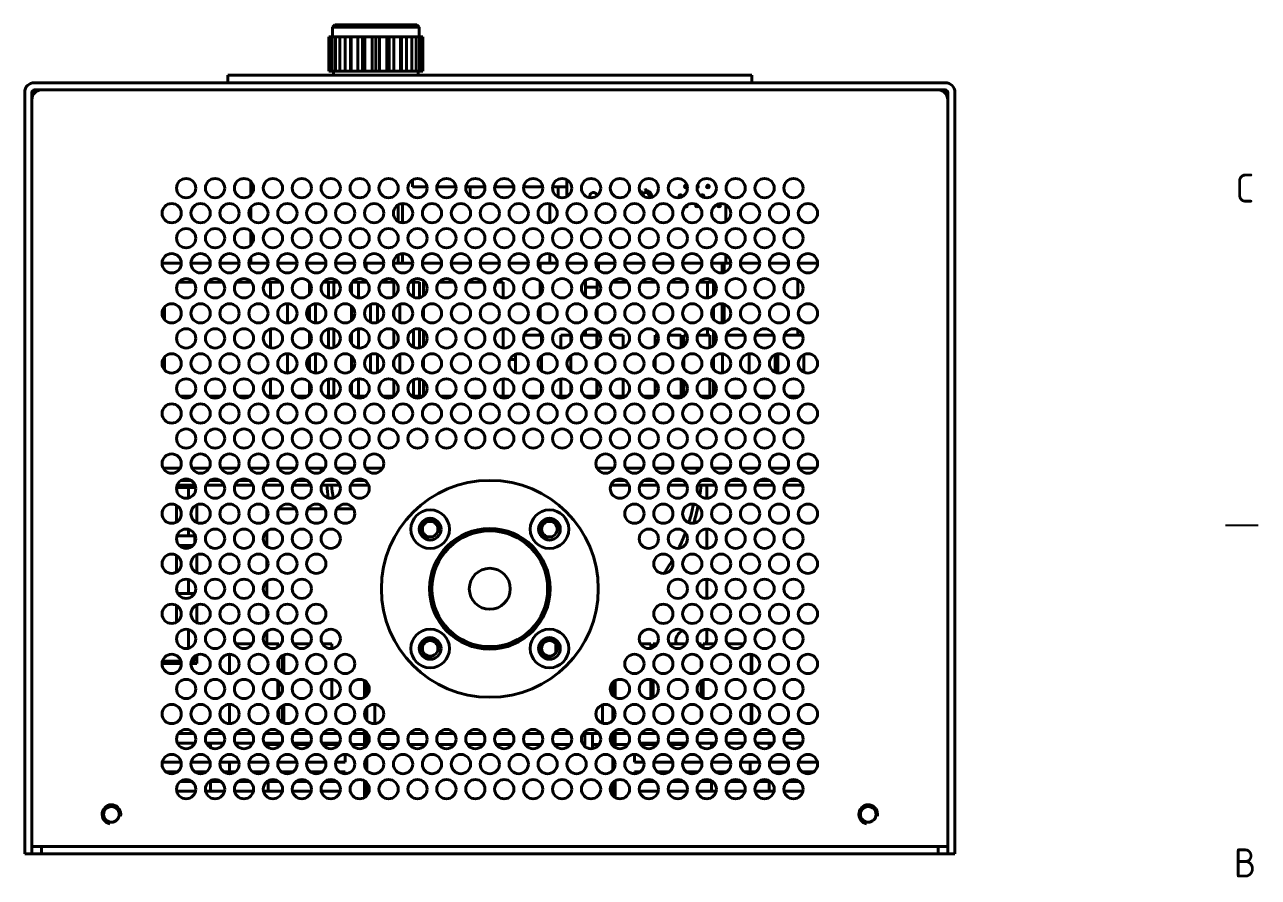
# Model space of a CAD drawing. Header units: millimetres. Extents: x 0 to 1188, y 0 to 840.
# Drawn here: x 918.9 to 1174.8, y 206.9 to 383.9 of the extents above; entities that cross this region are included whole.
import ezdxf

# ---------------------------------------------------------------- set-up
doc = ezdxf.new("R2010")
doc.units = ezdxf.units.MM
doc.header["$LTSCALE"] = 2
doc.layers.get('0').update_dxf_attribs({"color": 3, "lineweight": 25})
for name, color, linetype, lineweight in [('가시적인 것(ISO)', 3, 'Continuous', 40), ('가시적인 좁은 것(ISO)', 3, 'Continuous', 35), ('경계(ISO)', 7, 'Continuous', 25)]:
    doc.layers.add(name, color=color, linetype=linetype, lineweight=lineweight)
doc.styles.add('문자 텍스트_PSTEK_POSCO', font='isocp.shx')

# ---------------------------------------------------------------- blocks, each defined once
blk = doc.blocks.new('경계 Default Border')
at = {"layer": '경계(ISO)'}
blk.add_line((584, 140), (587.4, 140), dxfattribs=at)
at = {"layer": '경계(ISO)', "color": 2, "char_height": 3, "attachment_point": 7, "style": '문자 텍스트_PSTEK_POSCO'}
for s, insert in [('C', (585.04, 173.47)), ('B', (584.88, 103.47))]:
    blk.add_mtext(s, dxfattribs=dict(at, insert=insert))

msp = doc.modelspace()

# ---------------------------------------------------------------- linework, layer by layer
at = {"layer": '가시적인 것(ISO)'}
for p, q in [((981.949, 381.356), (981.949, 374.206)), ((981.949, 381.356), (982.189, 381.356)), ((982.189, 381.356), (982.665, 381.356)), ((982.189, 374.206), (982.189, 381.356)), ((982.665, 381.356), (982.665, 374.206)), ((982.665, 381.356), (983.362, 381.356)), ((983.218, 383.856), (982.718, 383.356)), ((982.718, 383.356), (982.718, 381.356)), ((1000.718, 383.356), (982.718, 383.356)), ((983.218, 383.856), (1000.218, 383.856)), ((983.362, 381.356), (984.267, 381.356)), ((983.362, 374.206), (983.362, 381.356)), ((984.267, 381.356), (984.267, 374.206)), ((984.267, 381.356), (985.353, 381.356)), ((985.353, 381.356), (986.428, 381.356)), ((985.353, 374.206), (985.353, 381.356)), ((986.428, 381.356), (986.428, 374.206)), ((986.428, 381.356), (986.598, 381.356)), ((986.598, 381.356), (986.598, 374.206)), ((986.598, 381.356), (987.967, 381.356)), ((987.967, 381.356), (988.937, 381.356)), ((987.967, 374.206), (987.967, 381.356)), ((988.937, 381.356), (988.937, 374.206)), ((988.937, 381.356), (989.431, 381.356)), ((989.431, 381.356), (989.431, 374.206)), ((989.431, 381.356), (990.949, 381.356)), ((990.949, 381.356), (991.718, 381.356)), ((990.949, 374.206), (990.949, 381.356)), ((991.718, 381.356), (991.718, 374.206)), ((991.718, 381.356), (992.488, 381.356)), ((992.488, 381.356), (992.488, 374.206)), ((992.488, 381.356), (994.005, 381.356)), ((994.005, 381.356), (994.499, 381.356)), ((994.005, 374.206), (994.005, 381.356)), ((994.499, 381.356), (994.499, 374.206)), ((994.499, 381.356), (995.469, 381.356)), ((995.469, 381.356), (995.469, 374.206)), ((995.469, 381.356), (996.838, 381.356)), ((996.838, 381.356), (997.008, 381.356)), ((996.838, 374.206), (996.838, 381.356)), ((997.008, 381.356), (997.008, 374.206)), ((997.008, 381.356), (998.083, 381.356)), ((998.083, 381.356), (998.083, 374.206)), ((998.083, 381.356), (999.17, 381.356)), ((999.17, 374.206), (999.17, 381.356)), ((999.17, 381.356), (1000.075, 381.356)), ((1000.075, 381.356), (1000.075, 374.206)), ((1000.075, 381.356), (1000.772, 381.356)), ((1000.218, 383.856), (1000.718, 383.356)), ((1000.718, 383.356), (1000.718, 381.356)), ((1000.772, 374.206), (1000.772, 381.356)), ((1000.772, 381.356), (1001.248, 381.356)), ((1001.248, 381.356), (1001.248, 374.206)), ((1001.248, 381.356), (1001.488, 381.356)), ((1001.488, 374.206), (1001.488, 381.356)), ((982.189, 374.206), (981.949, 374.206)), ((982.665, 374.206), (982.189, 374.206)), ((983.362, 374.206), (982.665, 374.206)), ((982.918, 373.406), (982.918, 374.206)), ((984.267, 374.206), (983.362, 374.206)), ((985.353, 374.206), (984.267, 374.206)), ((986.428, 374.206), (985.353, 374.206)), ((986.598, 374.206), (986.428, 374.206)), ((987.967, 374.206), (986.598, 374.206)), ((988.937, 374.206), (987.967, 374.206)), ((989.431, 374.206), (988.937, 374.206)), ((990.949, 374.206), (989.431, 374.206)), ((991.718, 374.206), (990.949, 374.206)), ((992.488, 374.206), (991.718, 374.206)), ((994.005, 374.206), (992.488, 374.206)), ((994.499, 374.206), (994.005, 374.206)), ((995.469, 374.206), (994.499, 374.206)), ((996.838, 374.206), (995.469, 374.206)), ((997.008, 374.206), (996.838, 374.206)), ((998.083, 374.206), (997.008, 374.206)), ((999.17, 374.206), (998.083, 374.206)), ((1000.075, 374.206), (999.17, 374.206)), ((1000.772, 374.206), (1000.075, 374.206)), ((1000.518, 373.406), (1000.518, 374.206)), ((1001.248, 374.206), (1000.772, 374.206)), ((1001.488, 374.206), (1001.248, 374.206)), ((920.863, 371.806), (1109.863, 371.806)), ((961.013, 373.406), (1069.713, 373.406)), ((961.013, 371.806), (961.013, 373.406)), ((1069.713, 371.806), (1069.713, 373.406)), ((918.863, 369.806), (918.863, 213.806)), ((920.363, 213.806), (920.363, 369.806)), ((920.363, 368.806), (920.427, 368.806)), ((920.363, 368.706), (920.404, 368.706)), ((1109.863, 370.306), (920.863, 370.306)), ((1108.363, 370.306), (922.363, 370.306)), ((1110.3, 368.806), (1110.363, 368.806)), ((1110.323, 368.706), (1110.363, 368.706)), ((1110.363, 213.806), (1110.363, 369.806)), ((1111.863, 213.806), (1111.863, 369.806)), ((920.363, 368.306), (920.363, 213.306)), ((1110.363, 213.306), (1110.363, 368.306)), ((965.752, 348.502), (965.752, 351.381)), ((999.35, 351.666), (999.35, 350.206)), ((1031.349, 351.682), (1031.349, 350.206)), ((996.323, 349.54), (996.323, 350.343)), ((1002.346, 350.206), (999.35, 350.206)), ((1008.346, 350.206), (1004.381, 350.206)), ((1014.346, 350.206), (1010.381, 350.206)), ((1011.315, 350.206), (1011.315, 348.238)), ((1020.346, 350.206), (1016.381, 350.206)), ((1026.346, 350.206), (1022.381, 350.206)), ((1031.349, 350.206), (1028.381, 350.206)), ((1029.515, 350.206), (1029.515, 348.131)), ((1031.314, 350.206), (1031.314, 348.182)), ((1047.342, 348.222), (1046.894, 348.998)), ((1048.647, 347.962), (1047.799, 349.429)), ((965.752, 343.561), (965.752, 345.93)), ((996.323, 343.038), (996.323, 346.453)), ((997.252, 342.749), (997.252, 346.742)), ((1027.823, 342.799), (1027.823, 346.692)), ((1064.328, 342.994), (1064.328, 346.498)), ((965.752, 338.11), (965.752, 340.989)), ((996.323, 339.148), (996.323, 339.951)), ((965.752, 334.406), (965.752, 335.538)), ((996.323, 334.406), (996.323, 336.061)), ((997.252, 334.406), (997.252, 336.35)), ((1027.823, 334.406), (1027.823, 336.3)), ((1064.328, 334.406), (1064.328, 336.106)), ((947.364, 334.406), (951.363, 334.406)), ((953.364, 334.406), (957.363, 334.406)), ((959.364, 334.406), (963.363, 334.406)), ((965.364, 334.406), (969.363, 334.406)), ((971.364, 334.406), (975.363, 334.406)), ((977.364, 334.406), (981.363, 334.406)), ((983.364, 334.406), (987.363, 334.406)), ((989.364, 334.406), (989.693, 334.406)), ((989.693, 334.406), (993.363, 334.406)), ((989.693, 333.254), (989.693, 334.406)), ((995.364, 334.406), (999.363, 334.406)), ((1001.364, 334.406), (1005.363, 334.406)), ((1007.364, 334.406), (1011.363, 334.406)), ((1013.364, 334.406), (1017.363, 334.406)), ((1019.364, 334.406), (1023.363, 334.406)), ((1025.364, 334.406), (1025.83, 334.406)), ((1025.83, 334.406), (1029.363, 334.406)), ((1025.83, 333.07), (1025.83, 334.406)), ((1031.364, 334.406), (1035.247, 334.406)), ((1035.247, 334.406), (1035.363, 334.406)), ((1035.247, 333.68), (1035.247, 334.406)), ((1037.364, 334.406), (1037.913, 334.406)), ((1037.913, 334.406), (1041.363, 334.406)), ((1037.913, 332.976), (1037.913, 334.406)), ((1043.364, 334.406), (1047.363, 334.406)), ((1049.364, 334.406), (1053.363, 334.406)), ((1055.364, 334.406), (1059.363, 334.406)), ((1061.364, 334.406), (1063.567, 334.406)), ((1063.567, 332.364), (1063.567, 334.406)), ((1063.567, 334.406), (1063.968, 334.406)), ((1063.968, 334.406), (1065.363, 334.406)), ((1063.968, 332.447), (1063.968, 334.406)), ((1067.364, 334.406), (1071.363, 334.406)), ((1073.364, 334.406), (1077.363, 334.406)), ((1079.364, 334.406), (1083.363, 334.406)), ((950.801, 330.406), (953.926, 330.406)), ((956.801, 330.406), (959.926, 330.406)), ((962.801, 330.406), (965.926, 330.406)), ((968.801, 330.406), (969.863, 330.406)), ((969.863, 330.406), (971.926, 330.406)), ((969.863, 327.221), (969.863, 330.406)), ((977.933, 327.919), (977.933, 330.397)), ((980.801, 330.406), (981.87, 330.406)), ((981.87, 330.406), (983.013, 330.406)), ((981.87, 327.219), (981.87, 330.406)), ((983.013, 330.406), (983.926, 330.406)), ((983.013, 327.266), (983.013, 330.406)), ((986.696, 328.053), (986.696, 330.263)), ((986.801, 330.406), (988.093, 330.406)), ((988.093, 330.406), (989.926, 330.406)), ((988.093, 327.176), (988.093, 330.406)), ((989.693, 330.406), (989.693, 330.652)), ((992.801, 330.406), (995.459, 330.406)), ((993.83, 330.406), (993.83, 331.085)), ((995.459, 330.406), (995.926, 330.406)), ((995.459, 327.485), (995.459, 330.406)), ((998.801, 330.406), (999.523, 330.406)), ((999.523, 330.406), (1000.793, 330.406)), ((999.523, 327.343), (999.523, 330.406)), ((1000.793, 327.204), (1000.793, 330.406)), ((1001.926, 330.406), (1001.608, 330.406)), ((1001.608, 327.592), (1001.608, 330.406)), ((1007.926, 330.406), (1004.801, 330.406)), ((1013.926, 330.406), (1010.801, 330.406)), ((1018.118, 330.406), (1016.801, 330.406)), ((1018.118, 327.173), (1018.118, 330.406)), ((1025.83, 327.797), (1025.83, 330.518)), ((1035.247, 327.498), (1035.247, 330.817)), ((1037.638, 327.617), (1037.638, 330.406)), ((1037.638, 330.406), (1037.926, 330.406)), ((1037.913, 330.406), (1037.913, 330.421)), ((1040.801, 330.406), (1043.926, 330.406)), ((1046.801, 330.406), (1049.926, 330.406)), ((1052.801, 330.406), (1055.926, 330.406)), ((1058.801, 330.406), (1060.498, 330.406)), ((1060.498, 330.406), (1061.768, 330.406)), ((1060.498, 327.162), (1060.498, 330.406)), ((1061.768, 327.734), (1061.768, 330.406)), ((1079.247, 327.363), (1079.247, 330.952)), ((1035.247, 329.406), (1037.638, 329.406)), ((947.865, 322.637), (947.865, 325.287)), ((973.363, 321.962), (973.363, 325.962)), ((977.933, 322.563), (977.933, 325.36)), ((979.203, 321.968), (979.203, 325.955)), ((986.696, 322.471), (986.696, 325.453)), ((990.633, 322.1), (990.633, 325.824)), ((992.03, 322.076), (992.03, 325.847)), ((996.729, 322.065), (996.729, 325.858)), ((1025.83, 322.678), (1025.83, 325.245)), ((1061.768, 322.755), (1061.768, 325.168)), ((1063.567, 321.972), (1063.567, 325.951)), ((1063.968, 322.055), (1063.968, 325.868)), ((995.459, 323.349), (995.459, 324.574)), ((1001.608, 323.002), (1001.608, 324.921)), ((1035.247, 323.288), (1035.247, 324.635)), ((1037.638, 322.949), (1037.638, 324.974)), ((969.863, 316.829), (969.863, 320.702)), ((977.933, 317.527), (977.933, 320.005)), ((981.87, 316.827), (981.87, 320.704)), ((983.013, 316.874), (983.013, 320.657)), ((988.093, 316.784), (988.093, 320.747)), ((995.459, 317.093), (995.459, 320.439)), ((999.523, 316.951), (999.523, 320.581)), ((1000.793, 316.812), (1000.793, 320.719)), ((1001.608, 317.2), (1001.608, 320.331)), ((1018.118, 316.781), (1018.118, 320.751)), ((1025.83, 319.406), (1025.83, 320.126)), ((1035.247, 319.406), (1035.247, 320.425)), ((1037.638, 319.406), (1037.638, 320.306)), ((1060.498, 319.406), (1060.498, 320.761)), ((1061.768, 317.342), (1061.768, 320.189)), ((1079.247, 319.406), (1079.247, 320.56)), ((986.696, 317.661), (986.696, 319.871)), ((1022.469, 319.406), (1026.09, 319.406)), ((1026.09, 317.756), (1026.09, 319.406)), ((1030.124, 319.406), (1032.137, 319.406)), ((1030.124, 316.78), (1030.124, 319.406)), ((1032.137, 319.406), (1032.258, 319.406)), ((1032.137, 317.841), (1032.137, 319.406)), ((1034.469, 319.406), (1037.532, 319.406)), ((1037.532, 319.406), (1037.637, 319.406)), ((1037.532, 317.143), (1037.532, 319.406)), ((1037.637, 319.406), (1038.258, 319.406)), ((1037.637, 317.224), (1037.637, 319.406)), ((1040.469, 319.406), (1043.032, 319.406)), ((1043.032, 316.881), (1043.032, 319.406)), ((1049.637, 319.406), (1050.258, 319.406)), ((1049.637, 317.224), (1049.637, 319.406)), ((1052.469, 319.406), (1055.032, 319.406)), ((1055.032, 316.881), (1055.032, 319.406)), ((1055.637, 319.406), (1056.258, 319.406)), ((1055.637, 317.224), (1055.637, 319.406)), ((1058.469, 319.406), (1061.032, 319.406)), ((1061.032, 316.881), (1061.032, 319.406)), ((1061.768, 319.406), (1062.258, 319.406)), ((1064.469, 319.406), (1068.258, 319.406)), ((1070.469, 319.406), (1074.258, 319.406)), ((1076.469, 319.406), (1080.258, 319.406)), ((947.865, 312.245), (947.865, 314.895)), ((973.363, 311.57), (973.363, 315.57)), ((977.933, 312.171), (977.933, 314.968)), ((979.203, 311.576), (979.203, 315.563)), ((986.696, 312.079), (986.696, 315.061)), ((990.633, 311.708), (990.633, 315.432)), ((992.03, 311.684), (992.03, 315.455)), ((996.729, 311.673), (996.729, 315.466)), ((1020.695, 311.685), (1020.695, 315.454)), ((1026.09, 312.028), (1026.09, 315.112)), ((1032.137, 311.99), (1032.137, 315.149)), ((1063.643, 311.589), (1063.643, 315.55)), ((1069.137, 311.582), (1069.137, 315.557)), ((1074.532, 311.751), (1074.532, 315.389)), ((1075.137, 311.582), (1075.137, 315.557)), ((1080.532, 311.751), (1080.532, 315.389)), ((995.459, 312.957), (995.459, 314.182)), ((1001.547, 314.406), (1001.608, 314.406)), ((1001.608, 312.61), (1001.608, 314.529)), ((1019.547, 314.406), (1020.695, 314.406)), ((1037.532, 312.766), (1037.532, 314.374)), ((1037.637, 312.56), (1037.637, 314.579)), ((1049.637, 312.56), (1049.637, 314.579)), ((1055.637, 312.56), (1055.637, 314.579)), ((1061.768, 312.363), (1061.768, 314.776)), ((969.863, 306.806), (969.863, 310.31)), ((981.87, 306.806), (981.87, 310.312)), ((983.013, 306.806), (983.013, 310.265)), ((988.093, 306.806), (988.093, 310.355)), ((995.459, 306.806), (995.459, 310.047)), ((999.523, 306.806), (999.523, 310.189)), ((1000.793, 306.806), (1000.793, 310.327)), ((1001.608, 306.808), (1001.608, 309.939)), ((1018.118, 306.806), (1018.118, 310.359)), ((1030.124, 306.806), (1030.124, 310.359)), ((1037.532, 306.806), (1037.532, 309.997)), ((1037.637, 306.832), (1037.637, 309.916)), ((1043.032, 306.806), (1043.032, 310.258)), ((1049.637, 306.832), (1049.637, 309.916)), ((1055.032, 306.806), (1055.032, 310.258)), ((1055.637, 306.832), (1055.637, 309.916)), ((1061.032, 306.806), (1061.032, 310.258)), ((1061.768, 306.95), (1061.768, 309.797)), ((977.933, 307.135), (977.933, 309.613)), ((986.696, 307.269), (986.696, 309.479)), ((1026.09, 307.364), (1026.09, 309.383)), ((1032.137, 307.449), (1032.137, 309.298)), ((951.122, 306.806), (953.605, 306.806)), ((957.122, 306.806), (959.605, 306.806)), ((963.122, 306.806), (965.605, 306.806)), ((969.122, 306.806), (971.605, 306.806)), ((975.122, 306.806), (977.605, 306.806)), ((981.122, 306.806), (983.605, 306.806)), ((987.122, 306.806), (989.605, 306.806)), ((993.122, 306.806), (995.605, 306.806)), ((999.122, 306.806), (1001.605, 306.806)), ((1005.122, 306.806), (1007.605, 306.806)), ((1011.122, 306.806), (1013.605, 306.806)), ((1017.122, 306.806), (1019.605, 306.806)), ((1023.122, 306.806), (1025.605, 306.806)), ((1029.122, 306.806), (1031.605, 306.806)), ((1035.122, 306.806), (1037.605, 306.806)), ((1041.122, 306.806), (1043.605, 306.806)), ((1047.122, 306.806), (1049.605, 306.806)), ((1053.122, 306.806), (1055.605, 306.806)), ((1059.122, 306.806), (1061.605, 306.806)), ((1065.122, 306.806), (1067.605, 306.806)), ((1071.122, 306.806), (1073.605, 306.806)), ((1077.122, 306.806), (1079.605, 306.806)), ((951.107, 291.806), (947.62, 291.806)), ((957.107, 291.806), (953.62, 291.806)), ((963.107, 291.806), (959.62, 291.806)), ((969.107, 291.806), (965.62, 291.806)), ((975.107, 291.806), (971.62, 291.806)), ((981.107, 291.806), (977.62, 291.806)), ((980.363, 291.806), (980.363, 291.054)), ((987.107, 291.806), (983.62, 291.806)), ((993.107, 291.806), (989.62, 291.806)), ((1041.107, 291.806), (1037.62, 291.806)), ((1047.107, 291.806), (1043.62, 291.806)), ((1053.107, 291.806), (1049.62, 291.806)), ((1059.107, 291.806), (1055.62, 291.806)), ((1065.107, 291.806), (1061.62, 291.806)), ((1071.107, 291.806), (1067.62, 291.806)), ((1077.107, 291.806), (1073.62, 291.806)), ((1083.107, 291.806), (1079.62, 291.806)), ((953.391, 289.306), (951.336, 289.306)), ((959.391, 289.306), (957.336, 289.306)), ((965.391, 289.306), (963.336, 289.306)), ((971.391, 289.306), (969.336, 289.306)), ((977.391, 289.306), (975.336, 289.306)), ((983.391, 289.306), (981.336, 289.306)), ((989.391, 289.306), (987.336, 289.306)), ((1043.391, 289.306), (1041.336, 289.306)), ((1049.391, 289.306), (1047.336, 289.306)), ((1055.391, 289.306), (1053.336, 289.306)), ((1061.391, 289.306), (1059.336, 289.306)), ((1060.363, 289.306), (1060.363, 289.59)), ((1067.391, 289.306), (1065.336, 289.306)), ((1073.391, 289.306), (1071.336, 289.306)), ((1079.391, 289.306), (1077.336, 289.306)), ((950.375, 287.806), (954.163, 287.806)), ((950.496, 288.306), (954.231, 288.306)), ((952.863, 285.653), (952.863, 287.806)), ((954.163, 287.806), (954.163, 288.306)), ((956.496, 288.306), (960.231, 288.306)), ((962.496, 288.306), (966.231, 288.306)), ((968.496, 288.306), (972.231, 288.306)), ((974.496, 288.306), (978.231, 288.306)), ((980.496, 288.306), (984.231, 288.306)), ((986.496, 288.306), (990.231, 288.306)), ((1040.496, 288.306), (1044.231, 288.306)), ((1046.496, 288.306), (1050.231, 288.306)), ((1052.496, 288.306), (1056.231, 288.306)), ((1058.496, 288.306), (1062.231, 288.306)), ((1060.363, 285.59), (1060.363, 288.306)), ((1064.496, 288.306), (1068.231, 288.306)), ((1070.496, 288.306), (1074.231, 288.306)), ((1076.496, 288.306), (1080.231, 288.306)), ((950.363, 284.126), (950.363, 280.662)), ((954.613, 284.248), (954.613, 280.54)), ((980.363, 284.126), (980.363, 283.406)), ((969.114, 281.426), (969.114, 283.361)), ((971.638, 283.406), (975.089, 283.406)), ((977.638, 283.406), (981.089, 283.406)), ((983.638, 283.406), (987.089, 283.406)), ((952.863, 277.806), (952.863, 279.134)), ((1060.363, 275.198), (1060.363, 279.198)), ((950.458, 277.806), (954.163, 277.806)), ((954.163, 276.326), (954.163, 277.806)), ((969.114, 275.636), (969.114, 278.759)), ((950.927, 275.806), (953.8, 275.806)), ((952.863, 275.261), (952.863, 275.806)), ((954.613, 273.856), (954.613, 270.148)), ((950.363, 273.734), (950.363, 270.27)), ((969.114, 271.034), (969.114, 272.969)), ((952.863, 265.806), (952.863, 268.742)), ((1060.363, 264.806), (1060.363, 268.806)), ((969.114, 265.244), (969.114, 268.367)), ((950.631, 265.806), (954.095, 265.806)), ((950.363, 263.342), (950.363, 259.878)), ((954.613, 263.464), (954.613, 259.756)), ((969.114, 260.642), (969.114, 262.577)), ((952.863, 254.477), (952.863, 258.35)), ((969.114, 255.406), (969.114, 257.975)), ((1060.363, 256.056), (1060.363, 258.414)), ((962.636, 255.406), (966.091, 255.406)), ((968.636, 255.406), (971.363, 255.406)), ((971.363, 254.682), (971.363, 255.406)), ((971.363, 255.406), (971.613, 255.406)), ((971.613, 254.852), (971.613, 255.406)), ((974.636, 255.406), (978.091, 255.406)), ((980.636, 255.406), (982.613, 255.406)), ((982.613, 254.429), (982.613, 255.406)), ((1029.04, 253.466), (1029.04, 255.396)), ((1046.636, 255.406), (1048.738, 255.406)), ((1048.738, 254.449), (1048.738, 255.406)), ((1049.238, 254.615), (1049.238, 255.406)), ((1049.238, 255.406), (1050.091, 255.406)), ((1052.636, 255.406), (1056.091, 255.406)), ((1058.636, 255.406), (1059.238, 255.406)), ((1059.238, 254.76), (1059.238, 255.406)), ((1059.613, 254.56), (1059.613, 255.406)), ((1059.613, 255.406), (1062.091, 255.406)), ((1064.636, 255.406), (1068.091, 255.406)), ((951.362, 251.306), (947.365, 251.306)), ((947.452, 251.806), (951.275, 251.806)), ((954.613, 251.306), (953.365, 251.306)), ((953.452, 251.806), (954.163, 251.806)), ((954.163, 251.806), (954.163, 252.818)), ((954.613, 253.072), (954.613, 251.306)), ((961.363, 249.218), (961.363, 253.218)), ((971.613, 250.249), (971.613, 252.186)), ((972.363, 249.486), (972.363, 252.95)), ((972.613, 249.364), (972.613, 253.072)), ((1059.238, 250.522), (1059.238, 251.914)), ((1069.613, 249.233), (1069.613, 253.202)), ((1069.738, 249.253), (1069.738, 253.182)), ((971.363, 244.29), (971.363, 247.754)), ((971.613, 244.46), (971.613, 247.583)), ((982.613, 244.037), (982.613, 248.006)), ((989.363, 247.754), (989.363, 244.29)), ((989.863, 244.699), (989.863, 247.344)), ((1040.863, 244.699), (1040.863, 247.344)), ((1041.363, 244.29), (1041.363, 247.754)), ((1048.738, 244.057), (1048.738, 247.986)), ((1049.238, 244.223), (1049.238, 247.82)), ((1059.238, 244.368), (1059.238, 247.675)), ((1059.613, 244.168), (1059.613, 247.876)), ((961.363, 238.826), (961.363, 242.826)), ((971.613, 239.857), (971.613, 241.794)), ((972.363, 239.094), (972.363, 242.558)), ((972.613, 238.972), (972.613, 242.68)), ((989.863, 239.503), (989.863, 242.148)), ((991.482, 238.829), (991.482, 242.822)), ((1038.738, 238.926), (1038.738, 242.725)), ((1040.863, 239.503), (1040.863, 242.148)), ((1059.238, 240.13), (1059.238, 241.522)), ((1069.613, 238.841), (1069.613, 242.81)), ((1069.738, 238.861), (1069.738, 242.79)), ((953.981, 236.806), (950.746, 236.806)), ((959.981, 236.806), (956.746, 236.806)), ((965.981, 236.806), (962.746, 236.806)), ((971.981, 236.806), (968.746, 236.806)), ((977.981, 236.806), (974.746, 236.806)), ((983.981, 236.806), (980.746, 236.806)), ((989.363, 236.806), (986.746, 236.806)), ((989.363, 237.362), (989.363, 233.898)), ((989.863, 234.307), (989.863, 236.952)), ((989.981, 236.806), (989.863, 236.806)), ((995.981, 236.806), (992.746, 236.806)), ((1001.981, 236.806), (998.746, 236.806)), ((1007.981, 236.806), (1004.746, 236.806)), ((1013.981, 236.806), (1010.746, 236.806)), ((1019.981, 236.806), (1016.746, 236.806)), ((1025.981, 236.806), (1022.746, 236.806)), ((1031.981, 236.806), (1028.746, 236.806)), ((1037.981, 236.806), (1034.746, 236.806)), ((1035.063, 236.806), (1035.063, 234.11)), ((1036.663, 236.806), (1036.663, 233.652)), ((1040.863, 236.806), (1040.746, 236.806)), ((1040.863, 234.307), (1040.863, 236.952)), ((1041.363, 233.898), (1041.363, 237.362)), ((1043.981, 236.806), (1041.363, 236.806)), ((1049.981, 236.806), (1046.746, 236.806)), ((1055.981, 236.806), (1052.746, 236.806)), ((1061.981, 236.806), (1058.746, 236.806)), ((1067.981, 236.806), (1064.746, 236.806)), ((1073.981, 236.806), (1070.746, 236.806)), ((1079.981, 236.806), (1076.746, 236.806)), ((954.186, 234.806), (950.541, 234.806)), ((960.186, 234.806), (956.541, 234.806)), ((957.413, 233.87), (957.413, 234.806)), ((966.186, 234.806), (962.541, 234.806)), ((972.186, 234.806), (968.541, 234.806)), ((969.363, 234.806), (969.363, 233.898)), ((972.018, 234.506), (969.363, 234.506)), ((978.186, 234.806), (974.541, 234.806)), ((978.018, 234.506), (974.709, 234.506)), ((984.186, 234.806), (980.541, 234.806)), ((984.018, 234.506), (980.709, 234.506)), ((989.363, 234.506), (986.709, 234.506)), ((990.018, 234.506), (989.863, 234.506)), ((996.018, 234.506), (992.709, 234.506)), ((1002.018, 234.506), (998.709, 234.506)), ((1008.018, 234.506), (1004.709, 234.506)), ((1014.018, 234.506), (1010.709, 234.506)), ((1020.018, 234.506), (1016.709, 234.506)), ((1026.018, 234.506), (1022.709, 234.506)), ((1032.018, 234.506), (1028.709, 234.506)), ((1035.063, 234.506), (1034.709, 234.506)), ((1038.018, 234.506), (1036.663, 234.506)), ((1040.863, 234.506), (1040.709, 234.506)), ((1044.018, 234.506), (1041.363, 234.506)), ((1050.186, 234.806), (1046.541, 234.806)), ((1050.018, 234.506), (1046.709, 234.506)), ((1056.186, 234.806), (1052.541, 234.806)), ((1056.018, 234.506), (1052.709, 234.506)), ((1062.186, 234.806), (1058.541, 234.806)), ((1059.122, 234.506), (1058.709, 234.506)), ((1059.122, 234.806), (1059.122, 234.506)), ((1061.363, 234.806), (1061.363, 233.898)), ((1068.186, 234.806), (1064.541, 234.806)), ((1074.186, 234.806), (1070.541, 234.806)), ((1073.313, 233.87), (1073.313, 234.806)), ((1080.186, 234.806), (1076.541, 234.806)), ((951.329, 230.806), (947.398, 230.806)), ((957.329, 230.806), (953.398, 230.806)), ((963.329, 230.806), (959.398, 230.806)), ((961.363, 230.806), (961.363, 228.806)), ((969.329, 230.806), (965.398, 230.806)), ((975.329, 230.806), (971.398, 230.806)), ((981.329, 230.806), (977.398, 230.806)), ((985.363, 230.806), (983.398, 230.806)), ((985.363, 230.806), (985.363, 232.434)), ((989.863, 229.111), (989.863, 231.756)), ((1040.863, 229.111), (1040.863, 231.756)), ((1045.363, 230.806), (1045.363, 232.434)), ((1047.329, 230.806), (1045.363, 230.806)), ((1053.329, 230.806), (1049.398, 230.806)), ((1059.329, 230.806), (1055.398, 230.806)), ((1065.329, 230.806), (1061.398, 230.806)), ((1071.329, 230.806), (1067.398, 230.806)), ((1069.363, 230.806), (1069.363, 228.806)), ((1077.329, 230.806), (1073.398, 230.806)), ((1083.329, 230.806), (1079.398, 230.806)), ((948.202, 228.806), (950.525, 228.806)), ((954.202, 228.806), (956.525, 228.806)), ((960.202, 228.806), (962.525, 228.806)), ((966.202, 228.806), (968.525, 228.806)), ((972.202, 228.806), (974.525, 228.806)), ((978.202, 228.806), (980.525, 228.806)), ((984.202, 228.806), (985.363, 228.806)), ((985.363, 228.434), (985.363, 228.806)), ((1045.363, 228.806), (1046.525, 228.806)), ((1045.363, 228.434), (1045.363, 228.806)), ((1050.202, 228.806), (1052.525, 228.806)), ((1056.202, 228.806), (1058.525, 228.806)), ((1062.202, 228.806), (1064.525, 228.806)), ((1068.202, 228.806), (1070.525, 228.806)), ((1074.202, 228.806), (1076.525, 228.806)), ((1080.202, 228.806), (1082.525, 228.806)), ((953.605, 226.806), (951.122, 226.806)), ((959.605, 226.806), (957.122, 226.806)), ((957.413, 224.806), (957.413, 226.806)), ((965.605, 226.806), (963.122, 226.806)), ((971.605, 226.806), (969.122, 226.806)), ((969.363, 226.806), (969.363, 224.806)), ((977.605, 226.806), (975.122, 226.806)), ((983.605, 226.806), (981.122, 226.806)), ((989.363, 226.97), (989.363, 223.506)), ((989.863, 223.915), (989.863, 226.56)), ((1040.863, 223.915), (1040.863, 226.56)), ((1041.363, 223.506), (1041.363, 226.97)), ((1049.605, 226.806), (1047.122, 226.806)), ((1055.605, 226.806), (1053.122, 226.806)), ((1061.605, 226.806), (1059.122, 226.806)), ((1061.363, 226.806), (1061.363, 224.806)), ((1067.605, 226.806), (1065.122, 226.806)), ((1073.605, 226.806), (1071.122, 226.806)), ((1073.313, 224.806), (1073.313, 226.806)), ((1079.605, 226.806), (1077.122, 226.806)), ((950.411, 224.806), (954.316, 224.806)), ((956.411, 224.806), (960.316, 224.806)), ((962.411, 224.806), (966.316, 224.806)), ((968.411, 224.806), (972.316, 224.806)), ((974.411, 224.806), (978.316, 224.806)), ((980.411, 224.806), (984.316, 224.806)), ((1046.411, 224.806), (1050.316, 224.806)), ((1052.411, 224.806), (1056.316, 224.806)), ((1058.411, 224.806), (1062.316, 224.806)), ((1064.411, 224.806), (1068.316, 224.806)), ((1070.411, 224.806), (1074.316, 224.806)), ((1076.411, 224.806), (1080.316, 224.806)), ((918.863, 211.806), (918.863, 213.806)), ((920.363, 213.306), (920.363, 211.806)), ((920.363, 213.306), (1110.363, 213.306)), ((922.363, 211.806), (922.363, 213.306)), ((922.363, 213.306), (1108.363, 213.306)), ((1108.363, 213.306), (1108.363, 211.806)), ((1110.363, 211.806), (1110.363, 213.306)), ((1111.863, 213.806), (1111.863, 211.806)), ((918.863, 211.806), (920.363, 211.806)), ((920.363, 211.806), (922.363, 211.806)), ((1108.363, 211.806), (922.363, 211.806)), ((1108.363, 211.806), (1110.363, 211.806)), ((1110.363, 211.806), (1111.863, 211.806))]:
    msp.add_line(p, q, dxfattribs=at)
for centre, radius in [((952.363, 349.942), 2), ((958.363, 349.942), 2), ((964.363, 349.942), 2), ((970.363, 349.942), 2), ((976.363, 349.942), 2), ((982.363, 349.942), 2), ((988.363, 349.942), 2), ((994.363, 349.942), 2), ((1000.363, 349.942), 2), ((1006.363, 349.942), 2), ((1012.363, 349.942), 2), ((1018.363, 349.942), 2), ((1024.363, 349.942), 2), ((1030.363, 349.942), 2), ((1036.363, 349.942), 2), ((1042.363, 349.942), 2), ((1048.363, 349.942), 2), ((1054.363, 349.942), 2), ((1060.363, 349.942), 2), ((1066.363, 349.942), 2), ((1072.363, 349.942), 2), ((1078.363, 349.942), 2), ((1054.896, 348.305), 0.16), ((1054.896, 348.305), 0.075), ((1056.043, 350.286), 0.16), ((1056.043, 350.286), 0.075), ((1059.476, 348.305), 0.075), ((1060.623, 350.286), 0.16), ((1060.623, 350.286), 0.075), ((949.363, 344.746), 2), ((955.363, 344.746), 2), ((961.363, 344.746), 2), ((967.363, 344.746), 2), ((973.363, 344.746), 2), ((979.363, 344.746), 2), ((985.363, 344.746), 2), ((991.363, 344.746), 2), ((997.363, 344.746), 2), ((1003.363, 344.746), 2), ((1009.363, 344.746), 2), ((1015.363, 344.746), 2), ((1021.363, 344.746), 2), ((1027.363, 344.746), 2), ((1033.363, 344.746), 2), ((1039.363, 344.746), 2), ((1045.363, 344.746), 2), ((1051.363, 344.746), 2), ((1057.363, 344.746), 2), ((1058.336, 346.305), 0.16), ((1058.336, 346.305), 0.075), ((1063.363, 344.746), 2), ((1062.916, 346.305), 0.16), ((1062.916, 346.305), 0.075), ((1069.363, 344.746), 2), ((1075.363, 344.746), 2), ((1081.363, 344.746), 2), ((952.363, 339.55), 2), ((958.363, 339.55), 2), ((964.363, 339.55), 2), ((970.363, 339.55), 2), ((976.363, 339.55), 2), ((982.363, 339.55), 2), ((988.363, 339.55), 2), ((994.363, 339.55), 2), ((1000.363, 339.55), 2), ((1006.363, 339.55), 2), ((1012.363, 339.55), 2), ((1018.363, 339.55), 2), ((1024.363, 339.55), 2), ((1030.363, 339.55), 2), ((1036.363, 339.55), 2), ((1042.363, 339.55), 2), ((1048.363, 339.55), 2), ((1054.363, 339.55), 2), ((1060.363, 339.55), 2), ((1066.363, 339.55), 2), ((1072.363, 339.55), 2), ((1078.363, 339.55), 2), ((949.363, 334.354), 2), ((955.363, 334.354), 2), ((961.363, 334.354), 2), ((967.363, 334.354), 2), ((973.363, 334.354), 2), ((979.363, 334.354), 2), ((985.363, 334.354), 2), ((991.363, 334.354), 2), ((997.363, 334.354), 2), ((1003.363, 334.354), 2), ((1009.363, 334.354), 2), ((1015.363, 334.354), 2), ((1021.363, 334.354), 2), ((1027.363, 334.354), 2), ((1033.363, 334.354), 2), ((1039.363, 334.354), 2), ((1045.363, 334.354), 2), ((1051.363, 334.354), 2), ((1057.363, 334.354), 2), ((1063.363, 334.354), 2), ((1069.363, 334.354), 2), ((1075.363, 334.354), 2), ((1081.363, 334.354), 2), ((952.363, 329.158), 2), ((958.363, 329.158), 2), ((964.363, 329.158), 2), ((970.363, 329.158), 2), ((976.363, 329.158), 2), ((982.363, 329.158), 2), ((988.363, 329.158), 2), ((994.363, 329.158), 2), ((1000.363, 329.158), 2), ((1006.363, 329.158), 2), ((1012.363, 329.158), 2), ((1018.363, 329.158), 2), ((1024.363, 329.158), 2), ((1030.363, 329.158), 2), ((1036.363, 329.158), 2), ((1042.363, 329.158), 2), ((1048.363, 329.158), 2), ((1054.363, 329.158), 2), ((1060.363, 329.158), 2), ((1066.363, 329.158), 2), ((1072.363, 329.158), 2), ((1078.363, 329.158), 2), ((949.363, 323.962), 2), ((955.363, 323.962), 2), ((961.363, 323.962), 2), ((967.363, 323.962), 2), ((973.363, 323.962), 2), ((979.363, 323.962), 2), ((985.363, 323.962), 2), ((991.363, 323.962), 2), ((997.363, 323.962), 2), ((1003.363, 323.962), 2), ((1009.363, 323.962), 2), ((1015.363, 323.962), 2), ((1021.363, 323.962), 2), ((1027.363, 323.962), 2), ((1033.363, 323.962), 2), ((1039.363, 323.962), 2), ((1045.363, 323.962), 2), ((1051.363, 323.962), 2), ((1057.363, 323.962), 2), ((1063.363, 323.962), 2), ((1069.363, 323.962), 2), ((1075.363, 323.962), 2), ((1081.363, 323.962), 2), ((952.363, 318.766), 2), ((958.363, 318.766), 2), ((964.363, 318.766), 2), ((970.363, 318.766), 2), ((976.363, 318.766), 2), ((982.363, 318.766), 2), ((988.363, 318.766), 2), ((994.363, 318.766), 2), ((1000.363, 318.766), 2), ((1006.363, 318.766), 2), ((1012.363, 318.766), 2), ((1018.363, 318.766), 2), ((1024.363, 318.766), 2), ((1030.363, 318.766), 2), ((1036.363, 318.766), 2), ((1042.363, 318.766), 2), ((1048.363, 318.766), 2), ((1054.363, 318.766), 2), ((1060.363, 318.766), 2), ((1066.363, 318.766), 2), ((1072.363, 318.766), 2), ((1078.363, 318.766), 2), ((949.363, 313.57), 2), ((955.363, 313.57), 2), ((961.363, 313.57), 2), ((967.363, 313.57), 2), ((973.363, 313.57), 2), ((979.363, 313.57), 2), ((985.363, 313.57), 2), ((991.363, 313.57), 2), ((997.363, 313.57), 2), ((1003.363, 313.57), 2), ((1009.363, 313.57), 2), ((1015.363, 313.57), 2), ((1021.363, 313.57), 2), ((1027.363, 313.57), 2), ((1033.363, 313.57), 2), ((1039.363, 313.57), 2), ((1045.363, 313.57), 2), ((1051.363, 313.57), 2), ((1057.363, 313.57), 2), ((1063.363, 313.57), 2), ((1069.363, 313.57), 2), ((1075.363, 313.57), 2), ((1081.363, 313.57), 2), ((952.363, 308.374), 2), ((958.363, 308.374), 2), ((964.363, 308.374), 2), ((970.363, 308.374), 2), ((976.363, 308.374), 2), ((982.363, 308.374), 2), ((988.363, 308.374), 2), ((994.363, 308.374), 2), ((1000.363, 308.374), 2), ((1006.363, 308.374), 2), ((1012.363, 308.374), 2), ((1018.363, 308.374), 2), ((1024.363, 308.374), 2), ((1030.363, 308.374), 2), ((1036.363, 308.374), 2), ((1042.363, 308.374), 2), ((1048.363, 308.374), 2), ((1054.363, 308.374), 2), ((1060.363, 308.374), 2), ((1066.363, 308.374), 2), ((1072.363, 308.374), 2), ((1078.363, 308.374), 2), ((949.363, 303.178), 2), ((955.363, 303.178), 2), ((961.363, 303.178), 2), ((967.363, 303.178), 2), ((973.363, 303.178), 2), ((979.363, 303.178), 2), ((985.363, 303.178), 2), ((991.363, 303.178), 2), ((997.363, 303.178), 2), ((1003.363, 303.178), 2), ((1009.363, 303.178), 2), ((1015.363, 303.178), 2), ((1021.363, 303.178), 2), ((1027.363, 303.178), 2), ((1033.363, 303.178), 2), ((1039.363, 303.178), 2), ((1045.363, 303.178), 2), ((1051.363, 303.178), 2), ((1057.363, 303.178), 2), ((1063.363, 303.178), 2), ((1069.363, 303.178), 2), ((1075.363, 303.178), 2), ((1081.363, 303.178), 2), ((952.363, 297.982), 2), ((958.363, 297.982), 2), ((964.363, 297.982), 2), ((970.363, 297.982), 2), ((976.363, 297.982), 2), ((982.363, 297.982), 2), ((988.363, 297.982), 2), ((994.363, 297.982), 2), ((1000.363, 297.982), 2), ((1006.363, 297.982), 2), ((1012.363, 297.982), 2), ((1018.363, 297.982), 2), ((1024.363, 297.982), 2), ((1030.363, 297.982), 2), ((1036.363, 297.982), 2), ((1042.363, 297.982), 2), ((1048.363, 297.982), 2), ((1054.363, 297.982), 2), ((1060.363, 297.982), 2), ((1066.363, 297.982), 2), ((1072.363, 297.982), 2), ((1078.363, 297.982), 2), ((949.363, 292.786), 2), ((955.363, 292.786), 2), ((961.363, 292.786), 2), ((967.363, 292.786), 2), ((973.363, 292.786), 2), ((979.363, 292.786), 2), ((985.363, 292.786), 2), ((991.363, 292.786), 2), ((1039.363, 292.786), 2), ((1045.363, 292.786), 2), ((1051.363, 292.786), 2), ((1057.363, 292.786), 2), ((1063.363, 292.786), 2), ((1069.363, 292.786), 2), ((1075.363, 292.786), 2), ((1081.363, 292.786), 2), ((952.363, 287.59), 2), ((958.363, 287.59), 2), ((964.363, 287.59), 2), ((970.363, 287.59), 2), ((976.363, 287.59), 2), ((982.363, 287.59), 2), ((988.363, 287.59), 2), ((1015.363, 266.806), 22.5), ((1042.363, 287.59), 2), ((1048.363, 287.59), 2), ((1054.363, 287.59), 2), ((1060.363, 287.59), 2), ((1066.363, 287.59), 2), ((1072.363, 287.59), 2), ((1078.363, 287.59), 2), ((949.363, 282.394), 2), ((955.363, 282.394), 2), ((961.363, 282.394), 2), ((967.363, 282.394), 2), ((973.363, 282.394), 2), ((979.363, 282.394), 2), ((985.363, 282.394), 2), ((1045.363, 282.394), 2), ((1051.363, 282.394), 2), ((1057.363, 282.394), 2), ((1063.363, 282.394), 2), ((1069.363, 282.394), 2), ((1075.363, 282.394), 2), ((1081.363, 282.394), 2), ((1002.989, 279.18), 4), ((1027.738, 279.18), 4), ((952.363, 277.198), 2), ((958.363, 277.198), 2), ((964.363, 277.198), 2), ((970.363, 277.198), 2), ((976.363, 277.198), 2), ((982.363, 277.198), 2), ((1002.989, 279.18), 2.25), ((1002.989, 279.18), 1.621), ((1015.363, 266.806), 12.5), ((1027.738, 279.18), 2.25), ((1027.738, 279.18), 1.621), ((1048.363, 277.198), 2), ((1054.363, 277.198), 2), ((1060.363, 277.198), 2), ((1066.363, 277.198), 2), ((1072.363, 277.198), 2), ((1078.363, 277.198), 2), ((1015.363, 266.806), 12), ((949.363, 272.002), 2), ((955.363, 272.002), 2), ((961.363, 272.002), 2), ((967.363, 272.002), 2), ((973.363, 272.002), 2), ((979.363, 272.002), 2), ((1051.363, 272.002), 2), ((1057.363, 272.002), 2), ((1063.363, 272.002), 2), ((1069.363, 272.002), 2), ((1075.363, 272.002), 2), ((1081.363, 272.002), 2), ((952.363, 266.806), 2), ((958.363, 266.806), 2), ((964.363, 266.806), 2), ((970.363, 266.806), 2), ((976.363, 266.806), 2), ((1015.363, 266.806), 4.25), ((1054.363, 266.806), 2), ((1060.363, 266.806), 2), ((1066.363, 266.806), 2), ((1072.363, 266.806), 2), ((1078.363, 266.806), 2), ((949.363, 261.61), 2), ((955.363, 261.61), 2), ((961.363, 261.61), 2), ((967.363, 261.61), 2), ((973.363, 261.61), 2), ((979.363, 261.61), 2), ((1051.363, 261.61), 2), ((1057.363, 261.61), 2), ((1063.363, 261.61), 2), ((1069.363, 261.61), 2), ((1075.363, 261.61), 2), ((1081.363, 261.61), 2), ((952.363, 256.414), 2), ((958.363, 256.414), 2), ((964.363, 256.414), 2), ((970.363, 256.414), 2), ((976.363, 256.414), 2), ((982.363, 256.414), 2), ((1002.989, 254.431), 4), ((1002.989, 254.431), 2.25), ((1002.989, 254.431), 1.621), ((1027.738, 254.431), 4), ((1027.738, 254.431), 2.25), ((1027.738, 254.431), 1.621), ((1048.363, 256.414), 2), ((1054.363, 256.414), 2), ((1060.363, 256.414), 2), ((1066.363, 256.414), 2), ((1072.363, 256.414), 2), ((1078.363, 256.414), 2), ((949.363, 251.218), 2), ((955.363, 251.218), 2), ((961.363, 251.218), 2), ((967.363, 251.218), 2), ((973.363, 251.218), 2), ((979.363, 251.218), 2), ((985.363, 251.218), 2), ((1045.363, 251.218), 2), ((1051.363, 251.218), 2), ((1057.363, 251.218), 2), ((1063.363, 251.218), 2), ((1069.363, 251.218), 2), ((1075.363, 251.218), 2), ((1081.363, 251.218), 2), ((952.363, 246.022), 2), ((958.363, 246.022), 2), ((964.363, 246.022), 2), ((970.363, 246.022), 2), ((976.363, 246.022), 2), ((982.363, 246.022), 2), ((988.363, 246.022), 2), ((1042.363, 246.022), 2), ((1048.363, 246.022), 2), ((1054.363, 246.022), 2), ((1060.363, 246.022), 2), ((1066.363, 246.022), 2), ((1072.363, 246.022), 2), ((1078.363, 246.022), 2), ((949.363, 240.826), 2), ((955.363, 240.826), 2), ((961.363, 240.826), 2), ((967.363, 240.826), 2), ((973.363, 240.826), 2), ((979.363, 240.826), 2), ((985.363, 240.826), 2), ((991.363, 240.826), 2), ((1039.363, 240.826), 2), ((1045.363, 240.826), 2), ((1051.363, 240.826), 2), ((1057.363, 240.826), 2), ((1063.363, 240.826), 2), ((1069.363, 240.826), 2), ((1075.363, 240.826), 2), ((1081.363, 240.826), 2), ((952.363, 235.63), 2), ((958.363, 235.63), 2), ((964.363, 235.63), 2), ((970.363, 235.63), 2), ((976.363, 235.63), 2), ((982.363, 235.63), 2), ((988.363, 235.63), 2), ((994.363, 235.63), 2), ((1000.363, 235.63), 2), ((1006.363, 235.63), 2), ((1012.363, 235.63), 2), ((1018.363, 235.63), 2), ((1024.363, 235.63), 2), ((1030.363, 235.63), 2), ((1036.363, 235.63), 2), ((1042.363, 235.63), 2), ((1048.363, 235.63), 2), ((1054.363, 235.63), 2), ((1060.363, 235.63), 2), ((1066.363, 235.63), 2), ((1072.363, 235.63), 2), ((1078.363, 235.63), 2), ((949.363, 230.434), 2), ((955.363, 230.434), 2), ((961.363, 230.434), 2), ((967.363, 230.434), 2), ((973.363, 230.434), 2), ((979.363, 230.434), 2), ((985.363, 230.434), 2), ((991.363, 230.434), 2), ((997.363, 230.434), 2), ((1003.363, 230.434), 2), ((1009.363, 230.434), 2), ((1015.363, 230.434), 2), ((1021.363, 230.434), 2), ((1027.363, 230.434), 2), ((1033.363, 230.434), 2), ((1039.363, 230.434), 2), ((1045.363, 230.434), 2), ((1051.363, 230.434), 2), ((1057.363, 230.434), 2), ((1063.363, 230.434), 2), ((1069.363, 230.434), 2), ((1075.363, 230.434), 2), ((1081.363, 230.434), 2), ((952.363, 225.238), 2), ((958.363, 225.238), 2), ((964.363, 225.238), 2), ((970.363, 225.238), 2), ((976.363, 225.238), 2), ((982.363, 225.238), 2), ((988.363, 225.238), 2), ((994.363, 225.238), 2), ((1000.363, 225.238), 2), ((1006.363, 225.238), 2), ((1012.363, 225.238), 2), ((1018.363, 225.238), 2), ((1024.363, 225.238), 2), ((1030.363, 225.238), 2), ((1036.363, 225.238), 2), ((1042.363, 225.238), 2), ((1048.363, 225.238), 2), ((1054.363, 225.238), 2), ((1060.363, 225.238), 2), ((1066.363, 225.238), 2), ((1072.363, 225.238), 2), ((1078.363, 225.238), 2), ((936.863, 220.006), 1.621), ((1093.863, 220.006), 1.621)]:
    msp.add_circle(centre, radius, dxfattribs=at)
for centre, radius, start, end in [((920.863, 369.806), 2, 90, 180), ((1109.863, 369.806), 2, 0, 90), ((920.863, 369.806), 0.5, 90, 180), ((922.363, 368.306), 2, 90, 180), ((1108.363, 368.306), 2, 0, 90), ((1109.863, 369.806), 0.5, 0, 90), ((1036.863, 348.306), 0.75, 5.50769, 208.48107), ((1047.778, 348.306), 1.124, 141.94646, 156.18876), ((1047.763, 348.306), 0.75, 67.75334, 152.86623), ((1047.778, 348.306), 1.124, 344.45923, 88.92784), ((1047.763, 348.306), 0.75, 331.03463, 352.24666), ((1054.896, 348.305), 0.275, 275.21591, 264.78409), ((1054.896, 348.305), 0.2, 262.81634, 277.18366), ((1056.043, 350.286), 0.275, 275.21591, 264.78409), ((1056.043, 350.286), 0.2, 262.81634, 277.18366), ((1058.333, 350.286), 0.275, 276.52559, 64.23868), ((1058.333, 350.286), 0.16, 284.14329, 56.62097), ((1058.333, 350.286), 0.075, 312.83367, 27.93059), ((1059.476, 348.305), 0.275, 305.00667, 178.07357), ((1059.476, 348.305), 0.16, 272.83035, 210.24989), ((1060.623, 350.286), 0.275, 275.21591, 264.78409), ((1060.623, 350.286), 0.2, 262.81634, 277.18366), ((1056.046, 346.305), 0.275, 232.62245, 264.78409), ((1056.046, 346.305), 0.16, 237.28773, 23.10374), ((1056.046, 346.305), 0.2, 262.81634, 277.18366), ((1056.046, 346.305), 0.075, 254.27875, 6.11272), ((1056.046, 346.305), 0.275, 275.21591, 27.76902), ((1058.336, 346.305), 0.275, 115.23378, 264.78409), ((1058.336, 346.305), 0.2, 262.81634, 277.18366), ((1058.336, 346.305), 0.275, 275.21591, 0.84611), ((1062.916, 346.305), 0.275, 275.21591, 264.78409), ((1062.916, 346.305), 0.2, 262.81634, 277.18366), ((945.363, 294.806), 4, 306.69893, 311.40962), ((1020.363, 291.806), 39, 183.5899, 183.67533), ((1020.363, 291.806), 39, 185.14886, 189.07195), ((1020.363, 291.806), 39, 351.6922, 354.85114), ((1020.363, 291.806), 39, 343.02014, 348.43565), ((1020.363, 291.806), 39, 336.52951, 336.96922), ((1056.113, 256.056), 2.15, 108.20393, 197.59734), ((1056.113, 256.056), 4.25, 351.20259, 0), ((945.363, 246.806), 4, 42.86701, 52.74093)]:
    msp.add_arc(centre, radius, start, end, dxfattribs=at)
for points, knots in [([(1046.679, 349.369), (1046.694, 349.344), (1046.738, 349.267), (1046.811, 349.142), (1046.866, 349.045), (1046.894, 348.998)], [0.17664088, 0.17664088, 0.17664088, 0.17664088, 0.33333333, 0.66666667, 1, 1, 1, 1]), ([(1047.799, 349.429), (1047.771, 349.479), (1047.712, 349.58), (1047.636, 349.712), (1047.589, 349.794), (1047.573, 349.821)], [0, 0, 0, 0, 0.33333333, 0.66666667, 0.82687024, 0.82687024, 0.82687024, 0.82687024]), ([(1056.65, 280.525), (1056.788, 280.968), (1056.917, 281.41), (1057.267, 282.7), (1057.464, 283.543), (1057.63, 284.376)], [1.3044584, 1.3044584, 1.3044584, 1.3044584, 1.45552232, 1.45552232, 1.74616392, 1.74616392, 1.74616392, 1.74616392])]:
    msp.add_open_spline(points, degree=3, knots=knots, dxfattribs=at)
for points in [[(1054.871, 348.031), (1054.871, 348.044), (1054.871, 348.069), (1054.871, 348.094), (1054.871, 348.106)], [(1054.921, 348.106), (1054.921, 348.094), (1054.921, 348.069), (1054.921, 348.044), (1054.921, 348.031)], [(1056.018, 350.012), (1056.018, 350.025), (1056.018, 350.05), (1056.018, 350.075), (1056.018, 350.087)], [(1056.068, 350.087), (1056.068, 350.075), (1056.068, 350.05), (1056.068, 350.025), (1056.068, 350.012)], [(1060.598, 350.012), (1060.598, 350.025), (1060.598, 350.05), (1060.598, 350.075), (1060.598, 350.087)], [(1060.648, 350.087), (1060.648, 350.075), (1060.648, 350.05), (1060.648, 350.025), (1060.648, 350.012)], [(1056.021, 346.031), (1056.021, 346.044), (1056.021, 346.069), (1056.021, 346.094), (1056.021, 346.106)], [(1056.071, 346.106), (1056.071, 346.094), (1056.071, 346.069), (1056.071, 346.044), (1056.071, 346.031)], [(1058.311, 346.031), (1058.311, 346.044), (1058.311, 346.069), (1058.311, 346.094), (1058.311, 346.106)], [(1058.361, 346.106), (1058.361, 346.094), (1058.361, 346.069), (1058.361, 346.044), (1058.361, 346.031)], [(1062.891, 346.031), (1062.891, 346.044), (1062.891, 346.069), (1062.891, 346.094), (1062.891, 346.106)], [(1062.941, 346.106), (1062.941, 346.094), (1062.941, 346.069), (1062.941, 346.044), (1062.941, 346.031)], [(1058.356, 291.049), (1058.361, 291.304), (1058.363, 291.556), (1058.363, 291.806)], [(982.428, 289.588), (982.434, 289.494), (982.44, 289.4), (982.446, 289.305)], [(982.525, 288.305), (982.608, 287.406), (982.723, 286.521), (982.865, 285.653)], [(1054.546, 275.206), (1055.066, 276.276), (1055.527, 277.355), (1055.934, 278.436)], [(1051.488, 270.006), (1052.11, 270.893), (1052.69, 271.802), (1053.227, 272.728)]]:
    msp.add_open_spline(points, degree=3, dxfattribs=at)
at = {"layer": '가시적인 좁은 것(ISO)'}
for centre in [(1002.989, 279.18), (1027.738, 279.18), (1002.989, 254.431), (1027.738, 254.431), (936.863, 220.006), (1093.863, 220.006)]:
    msp.add_arc(centre, 2, 350, 260, dxfattribs=at)

# ---------------------------------------------------------------- block references
at = {"xscale": 2, "yscale": 2, "zscale": 2}
msp.add_blockref('경계 Default Border', (0, 0), dxfattribs=at)

doc.saveas('drawing.dxf')
